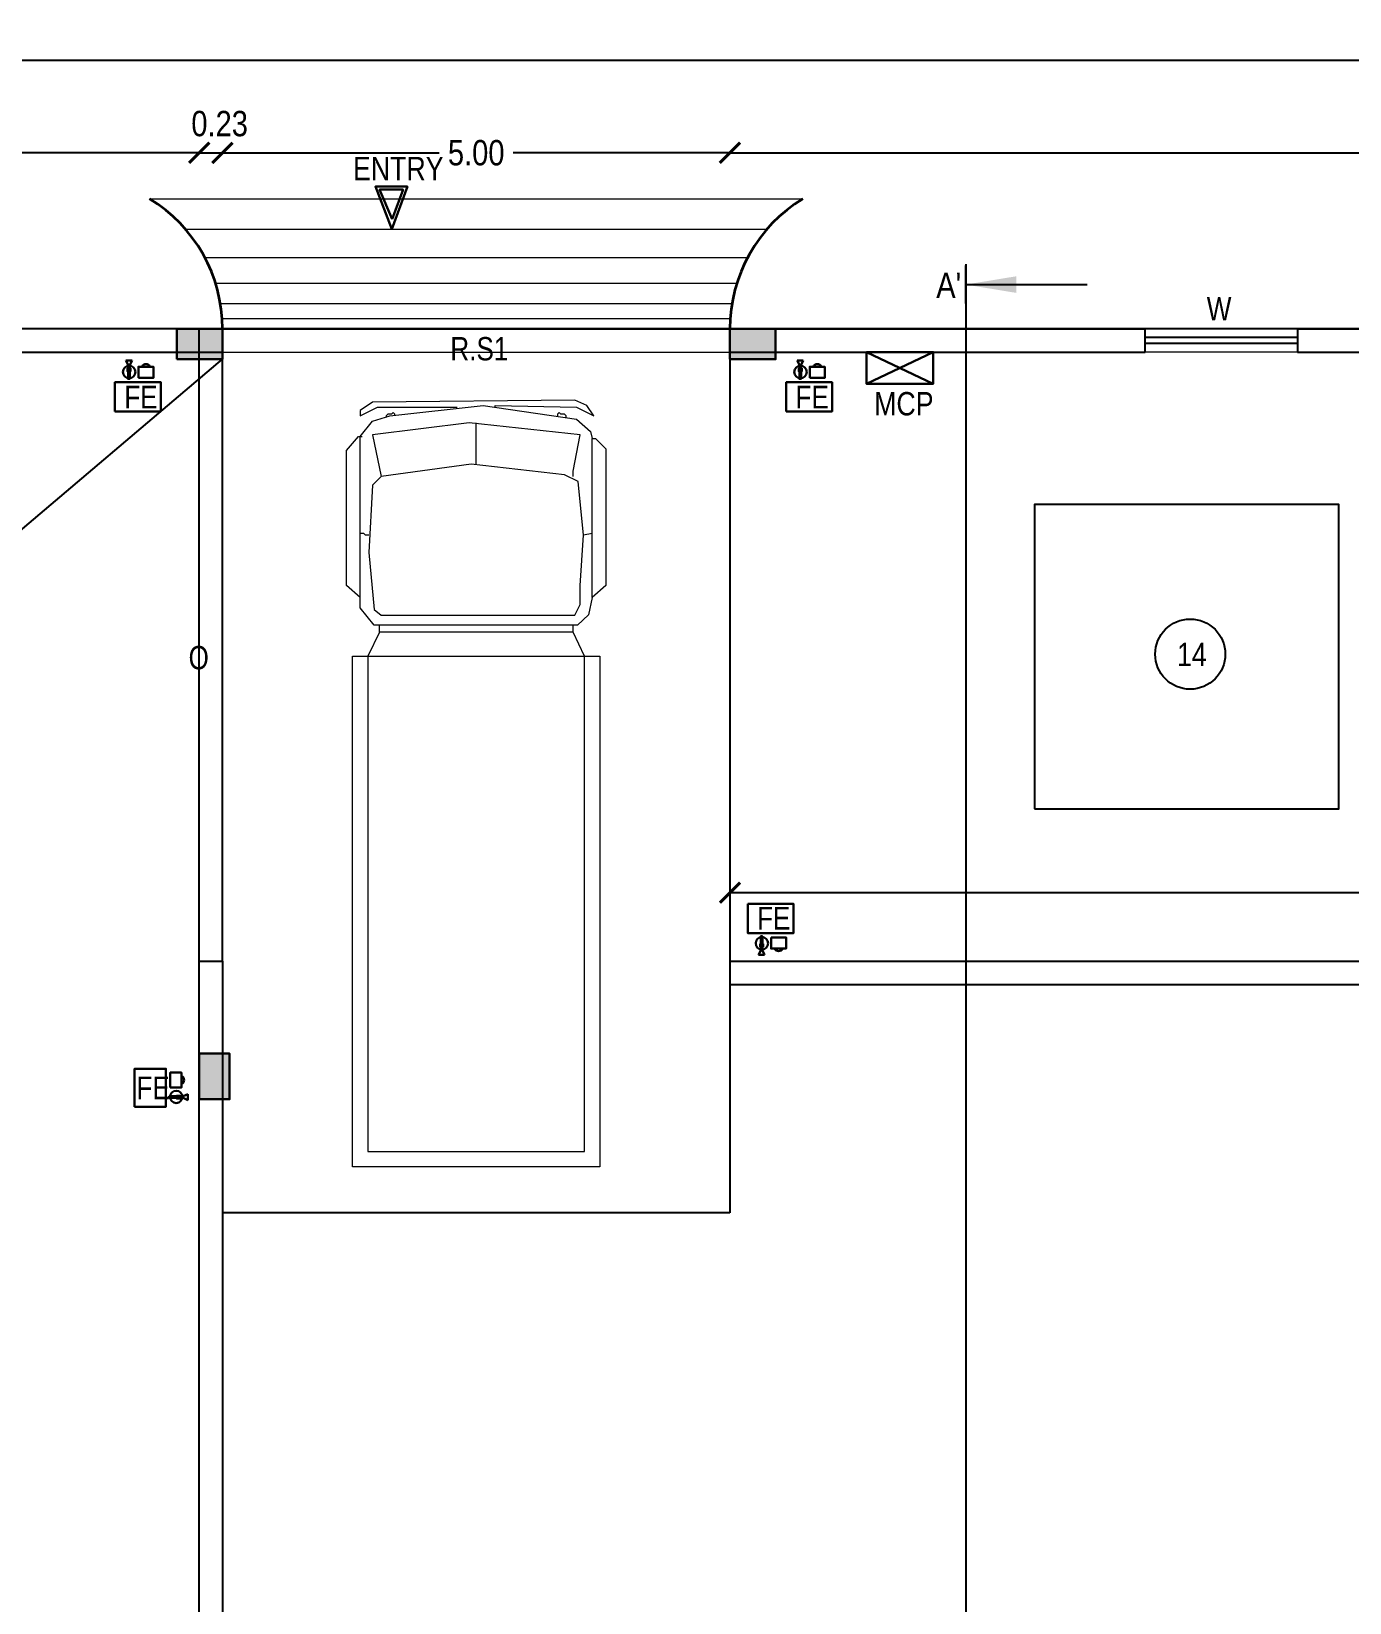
# Model space of a CAD drawing. Header units: metres. Extents: x -488 to 4759, y 38 to 2071.
# Drawn here: x 2962.29 to 2975.28, y 89.87 to 105.35 of the extents above; entities that cross this region are included whole.
import ezdxf
from ezdxf.lldxf.tags import DXFTag

# ---------------------------------------------------------------- set-up
doc = ezdxf.new("R2010")
doc.units = ezdxf.units.M
doc.header["$MEASUREMENT"] = 0
doc.linetypes.add('HIDDEN', pattern=[0.375, 0.25, -0.125])
doc.layers.add('0 @ 1', color=7, linetype='Continuous')
doc.layers.add('Human', color=197, linetype='Continuous', lineweight=5)
doc.styles.add('2', font='swissc.ttf', dxfattribs={"height": 0.23})
doc.styles.add('Arial narrow', font='ARIALN.TTF', dxfattribs={"height": 0.6})
doc.styles.add('CODE', font='swissc.ttf', dxfattribs={"height": 0.25})
doc.styles.add('SH', font='swissc.ttf', dxfattribs={"height": 10})
doc.styles.add('SUBBU3', font='swissl.ttf', dxfattribs={"width": 0.8})
tags = doc.linetypes.add('00$1$HIDDEN', pattern=[0.375, 0.25, -0.125]).pattern_tags.tags
tags[6:7] = [DXFTag(74, 4), DXFTag(75, 0), DXFTag(340, '0'), DXFTag(46, 1.0), DXFTag(50, 0.0), DXFTag(44, 0.0), DXFTag(45, 0.0)]
tags[4:5] = [DXFTag(74, 4), DXFTag(75, 0), DXFTag(340, '0'), DXFTag(46, 1.0), DXFTag(50, 0.0), DXFTag(44, 0.0), DXFTag(45, 0.0)]
doc.dimstyles.new('OUTER', dxfattribs={"dimscale": 0, "dimtxt": 0.3, "dimasz": 0.18, "dimexe": 0.18, "dimexo": 0.0625, "dimgap": 0.09, "dimtad": 0, "dimzin": 0, "dimdsep": 46, "dimtxsty": 'CODE', "dimcen": 0.09, "dimse1": 1, "dimse2": 1, "dimclrd": 8, "dimclrt": 1, "dimadec": 0, "dimazin": 0, "dimtfac": 1, "dimtofl": 0, "dimtmove": 0, "dimatfit": 3, "dimfxl": 0, "dimtolj": 1, "dimtzin": 0, "dimarcsym": 0})

# ---------------------------------------------------------------- blocks, each defined once
blk = doc.blocks.new('4t33vrvc')
at = {"layer": 'Human', "color": 36}
for p, q in [((281958.3, 29384.41), (281958.3, 29381.68)), ((282033.45, 29384.41), (282033.45, 29381.68))]:
    blk.add_line(p, q, dxfattribs=at)
for points in [[(282043.87, 29393.79), (282043.87, 29585.79), (282043.87, 29591.79), (281947.87, 29591.79), (281947.87, 29585.79), (281947.87, 29393.79)], [(282037.9, 29585.79), (282037.9, 29393.79), (282033.45, 29384.41), (281958.3, 29384.41), (281953.85, 29393.79), (281953.85, 29585.79)]]:
    blk.add_lwpolyline(points, close=True, dxfattribs=at)
for points in [[(282040.83, 29370.99, 0), (282040.83, 29309.25, 0), (282042.18, 29309.25, 0), (282046.2, 29313.28, 0), (282046.2, 29366.29, 0), (282040.83, 29370.99, 0), (282039.49, 29377.7, 0), (282035.15, 29381.68, 0), (281956.28, 29381.68, 0), (281950.91, 29375.01, 0), (281950.91, 29308.58, 0), (281955.61, 29302.54, 0), (281962.32, 29300.53, 0), (281998.56, 29296.5, 0), (282034.8, 29301.87, 0), (282040.16, 29306.57, 0), (282040.83, 29309.25, 0)], [(282040.83, 29346.16, 0), (282037.48, 29346.83, 0), (282035.47, 29326.03, 0), (282030.1, 29323.34, 0), (281993.86, 29319.32, 0), (281958.97, 29324.01, 0), (281955.61, 29327.37, 0), (281954.27, 29353.54, 0), (281956.28, 29375.69, 0), (281958.97, 29377.82, 0), (282034.12, 29377.82, 0), (282036.14, 29373.67, 0), (282036.14, 29366.29, 0), (282037.48, 29346.83, 0)], [(281950.91, 29370.99, 0), (281945.55, 29366.29, 0), (281945.55, 29313.95, 0), (281950.24, 29308.58, 0), (281950.91, 29308.58, 0), (281951.58, 29308.58, 0)], [(281954.27, 29346.83, 0), (281952.93, 29346.83, 0), (281952.26, 29346.16, 0), (281950.91, 29346.16, 0)], [(282033.45, 29324.01, 0), (282033.45, 29322, 0), (282036.14, 29307.91, 0), (281993.19, 29303.21, 0), (281955.61, 29307.91, 0), (281958.97, 29324.01, 0)], [(281995.87, 29319.32, 0), (281995.87, 29303.21, 0)], [(282003.26, 29297.17, 0), (282003.26, 29296.5, 0), (282034.8, 29297.17, 0), (282041.51, 29300.53, 0), (282038.82, 29296.5, 0), (282034.12, 29294.49, 0), (281955.61, 29295.16, 0), (281950.91, 29298.51, 0), (281950.91, 29300.53, 0), (281957.62, 29297.17, 0), (281988.49, 29297.17, 0)], [(281964.33, 29300.53, 0), (281964.33, 29299.86, 0), (281963.66, 29299.19, 0), (281962.99, 29299.86, 0), (281961.65, 29299.86, 0), (281960.98, 29300.53, 0), (281960.98, 29301.2, 0)], [(282030.77, 29301.2, 0), (282030.77, 29300.53, 0), (282030.1, 29299.86, 0), (282028.76, 29299.86, 0), (282028.08, 29299.19, 0), (282027.41, 29299.86, 0), (282027.41, 29300.53, 0)]]:
    blk.add_polyline3d(points, dxfattribs=at)
blk = doc.blocks.new('_ArchTick')
at = {"const_width": 0.15}
blk.add_lwpolyline([(-0.5, -0.5), (0.5, 0.5)], dxfattribs=at)
blk = doc.blocks.new('*D400')
at = {"color": 0, "lineweight": -2}
for p, q in [((2969.174, 96.863), (2976.231, 96.863)), ((2984.174, 96.863), (2977.117, 96.863))]:
    blk.add_line(p, q, dxfattribs=at)
at = {"layer": 'Defpoints', "color": 0, "lineweight": -2}
for p in [(2969.174, 97.259), (2984.174, 97.259), (2984.174, 96.863)]:
    blk.add_point(p, dxfattribs=at)
at = {"color": 0, "lineweight": -2, "xscale": 0.2, "yscale": 0.2, "zscale": 0.2, "rotation": 180}
blk.add_blockref('_ArchTick', (2969.174, 96.863), dxfattribs=at)
at = {"color": 0, "lineweight": -2, "xscale": 0.2, "yscale": 0.2, "zscale": 0.2}
blk.add_blockref('_ArchTick', (2984.174, 96.863), dxfattribs=at)
at = {"color": 0, "lineweight": -2, "insert": (2976.674, 96.863), "char_height": 0.25, "attachment_point": 5, "style": 'CODE'}
blk.add_mtext('\\A1;15.00', dxfattribs=at)
blk = doc.blocks.new('*D399')
at = {"color": 0, "lineweight": -2}
for p, q in [((2934.464, 104.15), (2948.758, 104.15)), ((2963.945, 104.15), (2949.652, 104.15))]:
    blk.add_line(p, q, dxfattribs=at)
at = {"layer": 'Defpoints', "color": 0, "lineweight": -2}
for p in [(2963.945, 104.15), (2934.464, 100.161), (2963.945, 95.929)]:
    blk.add_point(p, dxfattribs=at)
at = {"color": 0, "lineweight": -2, "xscale": 0.2, "yscale": 0.2, "zscale": 0.2, "rotation": 180}
blk.add_blockref('_ArchTick', (2934.464, 104.15), dxfattribs=at)
at = {"color": 0, "lineweight": -2, "xscale": 0.2, "yscale": 0.2, "zscale": 0.2}
blk.add_blockref('_ArchTick', (2963.945, 104.15), dxfattribs=at)
at = {"color": 0, "lineweight": -2, "insert": (2949.205, 104.15), "char_height": 0.25, "attachment_point": 5, "style": 'CODE'}
blk.add_mtext('\\A1;29.48', dxfattribs=at)
blk = doc.blocks.new('*D398')
at = {"color": 0, "lineweight": -2}
blk.add_line((2963.945, 104.15), (2964.174, 104.15), dxfattribs=at)
at = {"layer": 'Defpoints', "color": 0, "lineweight": -2}
for p in [(2964.174, 104.15), (2963.945, 95.929), (2964.174, 95.929)]:
    blk.add_point(p, dxfattribs=at)
at = {"color": 0, "lineweight": -2, "xscale": 0.2, "yscale": 0.2, "zscale": 0.2, "rotation": 180}
blk.add_blockref('_ArchTick', (2963.945, 104.15), dxfattribs=at)
at = {"color": 0, "lineweight": -2, "xscale": 0.2, "yscale": 0.2, "zscale": 0.2}
blk.add_blockref('_ArchTick', (2964.174, 104.15), dxfattribs=at)
at = {"color": 0, "lineweight": -2, "insert": (2964.146, 104.437), "char_height": 0.25, "attachment_point": 5, "style": 'CODE'}
blk.add_mtext('\\A1;0.23', dxfattribs=at)
blk = doc.blocks.new('*D397')
at = {"color": 0, "lineweight": -2}
for p, q in [((2964.174, 104.15), (2966.309, 104.15)), ((2969.174, 104.15), (2967.039, 104.15))]:
    blk.add_line(p, q, dxfattribs=at)
at = {"layer": 'Defpoints', "color": 0, "lineweight": -2}
for p in [(2969.174, 104.15), (2964.174, 95.929), (2969.174, 95.929)]:
    blk.add_point(p, dxfattribs=at)
at = {"color": 0, "lineweight": -2, "xscale": 0.2, "yscale": 0.2, "zscale": 0.2, "rotation": 180}
blk.add_blockref('_ArchTick', (2964.174, 104.15), dxfattribs=at)
at = {"color": 0, "lineweight": -2, "xscale": 0.2, "yscale": 0.2, "zscale": 0.2}
blk.add_blockref('_ArchTick', (2969.174, 104.15), dxfattribs=at)
at = {"color": 0, "lineweight": -2, "insert": (2966.674, 104.15), "char_height": 0.25, "attachment_point": 5, "style": 'CODE'}
blk.add_mtext('\\A1;5.00', dxfattribs=at)
blk = doc.blocks.new('*D396')
at = {"color": 0, "lineweight": -2}
for p, q in [((2969.174, 104.15), (2976.231, 104.15)), ((2984.174, 104.15), (2977.117, 104.15))]:
    blk.add_line(p, q, dxfattribs=at)
at = {"layer": 'Defpoints', "color": 0, "lineweight": -2}
for p in [(2984.174, 104.15), (2984.174, 100.992), (2969.174, 95.929)]:
    blk.add_point(p, dxfattribs=at)
at = {"color": 0, "lineweight": -2, "xscale": 0.2, "yscale": 0.2, "zscale": 0.2, "rotation": 180}
blk.add_blockref('_ArchTick', (2969.174, 104.15), dxfattribs=at)
at = {"color": 0, "lineweight": -2, "xscale": 0.2, "yscale": 0.2, "zscale": 0.2}
blk.add_blockref('_ArchTick', (2984.174, 104.15), dxfattribs=at)
at = {"color": 0, "lineweight": -2, "insert": (2976.674, 104.15), "char_height": 0.25, "attachment_point": 5, "style": 'CODE'}
blk.add_mtext('\\A1;15.00', dxfattribs=at)
blk = doc.blocks.new('*D378')
at = {"color": 0, "lineweight": -2}
for p, q in [((2934.234, 105.06), (2954.952, 105.06)), ((2976.57, 105.06), (2955.852, 105.06))]:
    blk.add_line(p, q, dxfattribs=at)
at = {"layer": 'Defpoints', "color": 0, "lineweight": -2}
for p in [(2976.57, 105.06), (2934.234, 101.547), (2976.57, 101.547)]:
    blk.add_point(p, dxfattribs=at)
at = {"color": 0, "lineweight": -2, "xscale": 0.2, "yscale": 0.2, "zscale": 0.2, "rotation": 180}
blk.add_blockref('_ArchTick', (2934.234, 105.06), dxfattribs=at)
at = {"color": 0, "lineweight": -2, "xscale": 0.2, "yscale": 0.2, "zscale": 0.2}
blk.add_blockref('_ArchTick', (2976.57, 105.06), dxfattribs=at)
at = {"color": 0, "lineweight": -2, "insert": (2955.402, 105.06), "char_height": 0.25, "attachment_point": 5, "style": 'CODE'}
blk.add_mtext('\\A1;42.34', dxfattribs=at)
blk = doc.blocks.new('*D375')
at = {"color": 0, "lineweight": -2}
for p, q in [((2934.234, 105.784), (2970.609, 105.784)), ((3007.884, 105.784), (2971.509, 105.784))]:
    blk.add_line(p, q, dxfattribs=at)
at = {"layer": 'Defpoints', "color": 0, "lineweight": -2}
for p in [(3007.884, 105.784), (2934.234, 101.42), (3007.884, 101.42)]:
    blk.add_point(p, dxfattribs=at)
at = {"color": 0, "lineweight": -2, "xscale": 0.2, "yscale": 0.2, "zscale": 0.2, "rotation": 180}
blk.add_blockref('_ArchTick', (2934.234, 105.784), dxfattribs=at)
at = {"color": 0, "lineweight": -2, "xscale": 0.2, "yscale": 0.2, "zscale": 0.2}
blk.add_blockref('_ArchTick', (3007.884, 105.784), dxfattribs=at)
at = {"color": 0, "lineweight": -2, "insert": (2971.059, 105.784), "char_height": 0.25, "attachment_point": 5, "style": 'CODE'}
blk.add_mtext('\\A1;{\\fSwis721 Cn BT|b1|i0|c0|p34;73.65}', dxfattribs=at)
blk = doc.blocks.new('rghfhgh')
at = {"color": 0, "lineweight": 30}
for p, q in [((15101.258, 2367.846), (15101.236, 2367.801)), ((15101.258, 2367.909), (15101.258, 2367.846)), ((15101.274, 2367.909), (15101.274, 2367.846)), ((15101.274, 2367.846), (15101.296, 2367.801))]:
    blk.add_line(p, q, dxfattribs=at)
at = {"color": 0, "lineweight": 30, "ltscale": 0.1}
blk.add_line((15101.296, 2367.801), (15101.236, 2367.801), dxfattribs=at)
blk.add_lwpolyline([(15101.129, 2368.303), (15101.581, 2368.303), (15101.581, 2368.016), (15101.129, 2368.016)], close=True, dxfattribs=at)
at = {"color": 0, "lineweight": 30}
for points in [[(15101.274, 2367.909), (15101.258, 2367.909), (15101.258, 2367.985), (15101.274, 2367.985)], [(15101.359, 2367.974), (15101.507, 2367.974), (15101.507, 2367.864), (15101.359, 2367.864)], [(15101.281, 2367.879), (15101.252, 2367.879), (15101.252, 2367.909), (15101.281, 2367.909)]]:
    blk.add_lwpolyline(points, close=True, dxfattribs=at)
blk.add_circle((15101.269, 2367.915), 0.0611, dxfattribs=at)
blk.add_arc((15101.434, 2367.883), 0.0446, 204.8747, 335.1253, dxfattribs=at)
at = {"color": 0, "lineweight": 30, "style": 'SH'}
blk.add_text('FE', height=0.2239, dxfattribs=at).set_placement((15101.221, 2368.05))
blk = doc.blocks.new('DFFD')
at = {"color": 0, "lineweight": 30}
for p, q in [((15761.742, 2283.118), (15761.72, 2283.163)), ((15761.759, 2283.118), (15761.781, 2283.163)), ((15761.742, 2283.055), (15761.742, 2283.118)), ((15761.759, 2283.055), (15761.759, 2283.118))]:
    blk.add_line(p, q, dxfattribs=at)
at = {"color": 0, "lineweight": 30, "ltscale": 0.1}
blk.add_line((15761.781, 2283.163), (15761.72, 2283.163), dxfattribs=at)
at = {"color": 0, "lineweight": 30}
for points in [[(15761.765, 2283.086), (15761.736, 2283.086), (15761.736, 2283.055), (15761.765, 2283.055)], [(15761.759, 2283.055), (15761.742, 2283.055), (15761.742, 2282.98), (15761.759, 2282.98)], [(15761.844, 2282.99), (15761.992, 2282.99), (15761.992, 2283.1), (15761.844, 2283.1)]]:
    blk.add_lwpolyline(points, close=True, dxfattribs=at)
at = {"color": 0, "lineweight": 30, "ltscale": 0.1}
blk.add_lwpolyline([(15761.613, 2282.661), (15762.065, 2282.661), (15762.065, 2282.948), (15761.613, 2282.948)], close=True, dxfattribs=at)
at = {"color": 0, "lineweight": 30}
blk.add_circle((15761.753, 2283.049), 0.0611, dxfattribs=at)
blk.add_arc((15761.919, 2283.082), 0.0446, 24.8747, 155.1253, dxfattribs=at)
at = {"color": 0, "lineweight": 30, "style": 'SH'}
blk.add_text('FE', height=0.2239, dxfattribs=at).set_placement((15761.705, 2282.69))
blk = doc.blocks.new('DFFDG')
at = {"color": 0, "lineweight": 30}
for p, q in [((15832.582, 2250.053), (15832.645, 2250.053)), ((15832.582, 2250.037), (15832.645, 2250.037)), ((15832.645, 2250.053), (15832.69, 2250.075)), ((15832.645, 2250.037), (15832.69, 2250.015))]:
    blk.add_line(p, q, dxfattribs=at)
at = {"color": 0, "lineweight": 30, "ltscale": 0.1}
blk.add_line((15832.69, 2250.075), (15832.69, 2250.015), dxfattribs=at)
blk.add_lwpolyline([(15832.166, 2249.95), (15832.166, 2250.325), (15832.475, 2250.325), (15832.475, 2249.95)], close=True, dxfattribs=at)
at = {"color": 0, "lineweight": 30}
for points in [[(15832.517, 2250.138), (15832.517, 2250.286), (15832.628, 2250.286), (15832.628, 2250.138)], [(15832.582, 2250.053), (15832.582, 2250.037), (15832.507, 2250.037), (15832.507, 2250.053)], [(15832.613, 2250.059), (15832.613, 2250.03), (15832.582, 2250.03), (15832.582, 2250.059)]]:
    blk.add_lwpolyline(points, close=True, dxfattribs=at)
blk.add_circle((15832.577, 2250.047), 0.0611, dxfattribs=at)
blk.add_arc((15832.609, 2250.213), 0.0446, 294.8747, 65.1253, dxfattribs=at)
at = {"color": 0, "lineweight": 30, "style": 'SH'}
blk.add_text('FE', height=0.2239, dxfattribs=at).set_placement((15832.185, 2250.024))

msp = doc.modelspace()

# ---------------------------------------------------------------- hatches: boundary and pattern name
at = {"lineweight": 30}
h = msp.add_hatch(color=256, dxfattribs=at)
h.dxf.hatch_style = 1
h.paths.add_polyline_path([(2963.72391, 102.11778), (2964.17391, 102.11778), (2964.17391, 102.41778), (2963.72391, 102.41778)])
h = msp.add_hatch(color=256, dxfattribs=at)
h.dxf.hatch_style = 1
h.paths.add_polyline_path([(2969.1738, 102.11778), (2969.6238, 102.11778), (2969.6238, 102.41778), (2969.1738, 102.41778)])
h = msp.add_hatch(color=256, dxfattribs=at)
h.dxf.hatch_style = 1
h.paths.add_polyline_path([(2963.94391, 95.2781), (2963.94391, 94.8281), (2964.24391, 94.8281), (2964.24391, 95.2781)])

# ---------------------------------------------------------------- linework, layer by layer
at = {"linetype": 'HIDDEN', "lineweight": 18, "ltscale": 200}
for p, q in [((2963.45607, 103.69778), (2969.89176, 103.69778)), ((2963.80962, 103.39778), (2969.5382, 103.39778)), ((2964.00067, 103.11778), (2969.34715, 103.11778)), ((2964.10493, 102.86778), (2969.2429, 102.86778)), ((2964.15304, 102.66778), (2969.19478, 102.66778)), ((2964.17402, 102.51778), (2969.17714, 102.51778))]:
    msp.add_line(p, q, dxfattribs=at)
at = {"linetype": '00$1$HIDDEN', "lineweight": -2, "ltscale": 2}
for p, q in [((2971.49707, 103.05335), (2971.49707, 38.72782)), ((2949.37445, 89.57484), (2964.17391, 102.11778))]:
    msp.add_line(p, q, dxfattribs=at)
at = {"lineweight": 30}
msp.add_line((2971.49707, 102.66593), (2971.49707, 103.03907), dxfattribs=at)
for p, q in [((2964.17391, 102.41778), (2969.17391, 102.41778)), ((2969.17391, 102.18778), (2969.17391, 102.41778)), ((2969.17391, 102.41778), (2973.26571, 102.41778)), ((2973.26571, 102.18778), (2973.26571, 102.41778)), ((2974.76571, 102.33278), (2973.26571, 102.33278)), ((2974.76571, 102.41778), (2977.67391, 102.41778)), ((2974.76571, 102.41778), (2974.76571, 102.18778)), ((2964.17391, 102.28798), (2964.17391, 102.24699)), ((2964.17391, 96.18778), (2964.17391, 102.18778)), ((2969.17391, 102.18778), (2969.17391, 93.70778)), ((2969.17391, 102.18778), (2973.26571, 102.18778)), ((2974.76571, 102.27278), (2973.26571, 102.27278)), ((2974.76571, 102.18778), (2977.67391, 102.18778)), ((2963.94542, 96.18778), (2964.17391, 96.18778)), ((2964.17391, 96.18778), (2964.17391, 76.47778)), ((2969.17391, 96.18778), (2984.17391, 96.18778)), ((2969.17391, 96.18778), (2969.17391, 95.95778)), ((2969.17391, 95.95778), (2984.17391, 95.95778)), ((2969.17391, 93.70778), (2964.17391, 93.70778))]:
    msp.add_line(p, q)
at = {"lineweight": 13}
for p, q in [((2974.76571, 102.41778), (2973.26571, 102.41778)), ((2974.76571, 102.18778), (2973.26571, 102.18778))]:
    msp.add_line(p, q, dxfattribs=at)
at = {"lineweight": 30, "ltscale": 0.25}
for p, q in [((2971.17739, 101.87604), (2970.51826, 102.18778)), ((2971.17739, 102.18778), (2970.51826, 101.87604))]:
    msp.add_line(p, q, dxfattribs=at)
at = {"lineweight": 30}
for points in [[(2965.84231, 103.39778), (2965.84231, 103.39778), (2965.99653, 103.81841), (2965.68118, 103.81841)], [(2965.84501, 103.49598), (2965.95419, 103.78841), (2965.72115, 103.78841)], [(2963.72391, 102.11778), (2963.72391, 102.41778), (2964.17391, 102.41778), (2964.17391, 102.11778)], [(2969.1738, 102.11778), (2969.1738, 102.41778), (2969.6238, 102.41778), (2969.6238, 102.11778)], [(2963.94391, 95.2781), (2964.24391, 95.2781), (2964.24391, 94.8281), (2963.94391, 94.8281)]]:
    msp.add_lwpolyline(points, close=True, dxfattribs=at)
at = {"lineweight": -2}
for points in [[(2963.9449, 102.41779), (2934.23391, 102.41777), (2934.23391, 76.70777), (2963.9449, 76.70779)], [(3007.88391, 102.41777), (2934.23391, 102.41777), (2934.23391, 39.51778), (3007.88391, 39.51778)]]:
    msp.add_lwpolyline(points, close=True, dxfattribs=at)
at = {"lineweight": 0}
msp.add_lwpolyline([(2963.9449, 102.41779), (2963.9449, 76.70779), (2934.23391, 76.70779), (2934.23391, 39.51778), (3007.88391, 39.51778), (3007.88391, 102.41778), (3000.65391, 102.41777), (3000.42391, 102.41777), (3000.42391, 76.70778), (2984.40391, 76.70778), (2984.40391, 102.41777), (2963.9449, 102.41777)], dxfattribs=at)
msp.add_lwpolyline([(2963.9449, 102.41779), (2963.9449, 76.70779), (2934.23391, 76.70779), (2934.23391, 39.51778), (3007.88391, 39.51778), (3007.88391, 102.41778), (3000.65391, 102.41777), (3000.42391, 102.41777), (3000.42391, 76.70778), (2984.40391, 76.70778), (2984.40391, 102.41777), (2963.9449, 102.41777)], dxfattribs=at)
msp.add_lwpolyline([(2934.46391, 102.18778), (2964.17391, 102.18778), (2964.17391, 102.41778), (2934.23391, 102.41778)])
msp.add_lwpolyline([(2969.1738, 102.18778), (2969.17391, 95.95778), (2984.1724, 95.95778), (2984.1724, 76.47778), (3000.65391, 76.47778), (3000.65391, 102.18773), (3007.65391, 102.18773), (3007.65391, 51.97778), (2934.46391, 51.97778), (2934.46391, 76.47578), (2964.17391, 76.47778), (2964.17391, 102.18778), (2969.17391, 102.18778), (2969.17391, 102.18778)], close=True, dxfattribs=at)
msp.add_lwpolyline([(2969.1738, 102.18778), (2969.17391, 95.95778), (2984.1724, 95.95778), (2984.1724, 76.47778), (3000.65391, 76.47778), (3000.65391, 102.18773), (3007.65391, 102.18773), (3007.65391, 51.97778), (2934.46391, 51.97778), (2934.46391, 76.47578), (2964.17391, 76.47778), (2964.17391, 102.18778), (2969.17391, 102.18778), (2969.17391, 102.18778)], close=True, dxfattribs=at)
at = {"lineweight": 30, "ltscale": 0.25}
msp.add_lwpolyline([(2970.51826, 102.18778), (2971.17739, 102.18778), (2971.17739, 101.87604), (2970.51826, 101.87604)], close=True, dxfattribs=at)
msp.add_lwpolyline([(2972.17391, 97.68778), (2975.17391, 97.68778), (2975.17391, 100.68778), (2972.17391, 100.68778)], close=True)
msp.add_circle((2973.70904, 99.21236), 0.34553)
at = {"lineweight": 35}
for centre, start, end in [((2962.67402, 102.41778), 0, 58.576094), ((2970.6738, 102.41778), 121.423906, 180)]:
    msp.add_arc(centre, 1.5, start, end, dxfattribs=at)

# ---------------------------------------------------------------- block references
at = {"lineweight": -2}
for name, p in [('DFFD', (-12798.49828, -2181.05749)), ('DFFD', (-12791.8841, -2181.05749)), ('rghfhgh', (-12131.78015, -2271.55146)), ('DFFDG', (-12868.85818, -2155.19617))]:
    msp.add_blockref(name, p, dxfattribs=at)
at = {"lineweight": 13, "xscale": -0.0254, "yscale": 0.0254, "zscale": 0.0254, "rotation": 180}
msp.add_blockref('4t33vrvc', (-4196.02129, 845.79295), dxfattribs=at)

# ---------------------------------------------------------------- texts
at = {"lineweight": -2, "style": '2'}
msp.add_text('ENTRY', height=0.23, dxfattribs=at).set_placement((2965.45982, 103.88053))
at = {"lineweight": 30, "style": '2'}
msp.add_text('MCP', height=0.23, dxfattribs=at).set_placement((2970.59489, 101.56411))
at = {"lineweight": 30, "insert": (2971.45247, 102.97001), "char_height": 0.25, "attachment_point": 3, "style": '2'}
msp.add_mtext_dynamic_manual_height_columns("A'", width=0.2088831, gutter_width=1.15, heights=[0], dxfattribs=at)
at = {"insert": (2973.87213, 102.72897), "char_height": 0.23, "width": 0.2619959, "attachment_point": 1, "style": 'SUBBU3'}
msp.add_mtext('W', dxfattribs=at)
at = {"ltscale": 3.5, "char_height": 0.23, "attachment_point": 2, "style": 'SUBBU3'}
for s, insert, width in [('{\\C252;R.S1}', (2966.70493, 102.33556), 5.9149746), ('{\\C252;O}', (2963.93996, 99.29293), 0.691533)]:
    msp.add_mtext(s, dxfattribs=dict(at, insert=insert, width=width))
at = {"insert": (2973.57828, 99.32385), "char_height": 0.23, "attachment_point": 1, "style": 'Arial narrow'}
msp.add_mtext_dynamic_manual_height_columns('{\\C252;14}', width=0.23, gutter_width=1.15, heights=[0], dxfattribs=at)

# ---------------------------------------------------------------- dimensions: what is measured, and where the dimension line sits
at = {"layer": '0 @ 1', "lineweight": -2}
dim = msp.add_linear_dim(base=(3007.88391, 105.78393), p1=(2934.23391, 101.42024), p2=(3007.88391, 101.42023), text='{\\fSwis721 Cn BT|b1|i0|c0|p34;<>}', dimstyle='OUTER', override={"dimscale": 1, "dimtxt": 0.25, "dimasz": 0.2, "dimblk": 'ArchTick', "dimclrd": 0, "dimclrt": 0, "dimtix": 0, "dimtofl": 0, "dimtmove": 0, "dimatfit": 3, "dimfxl": 25.4}, dxfattribs=at)
dim.commit()
dim.dimension.update_dxf_attribs({"geometry": '*D375', "text_midpoint": (2971.05891, 105.78393)})
for base, p1, p2, override, picture, middle in [((2976.56985, 105.06014), (2934.23391, 101.54706), (2976.56985, 101.54706), {"dimscale": 1, "dimtxt": 0.25, "dimasz": 0.2, "dimblk": 'ArchTick', "dimclrd": 0, "dimclrt": 0, "dimtix": 0, "dimtofl": 0, "dimtmove": 0, "dimatfit": 3, "dimfxl": 25.4}, '*D378', (2955.40188, 105.06014)), ((2963.94542, 104.14959), (2934.46391, 100.16064), (2963.94542, 95.92896), {"dimscale": 1, "dimtxt": 0.25, "dimasz": 0.2, "dimblk": 'ArchTick', "dimclrd": 0, "dimclrt": 0, "dimtix": 0, "dimtofl": 0, "dimtmove": 1, "dimatfit": 3, "dimfxl": 25.4}, '*D399', (2949.20466, 104.14959)), ((2969.17391, 104.14959), (2964.17391, 95.92896), (2969.17391, 95.92896), {"dimscale": 1, "dimtxt": 0.25, "dimasz": 0.2, "dimblk": 'ArchTick', "dimclrd": 0, "dimclrt": 0, "dimtix": 0, "dimtofl": 0, "dimtmove": 1, "dimatfit": 3, "dimfxl": 25.4}, '*D397', (2966.67391, 104.14959)), ((2984.17391, 104.14959), (2969.17391, 95.92896), (2984.17391, 100.99154), {"dimscale": 1, "dimtxt": 0.25, "dimasz": 0.2, "dimblk": 'ArchTick', "dimclrd": 0, "dimclrt": 0, "dimtix": 0, "dimtofl": 0, "dimtmove": 1, "dimatfit": 3, "dimfxl": 25.4}, '*D396', (2976.67391, 104.14959))]:
    dim = msp.add_linear_dim(base=base, p1=p1, p2=p2, dimstyle='OUTER', override=override, dxfattribs=at)
    dim.commit()
    dim.dimension.update_dxf_attribs({"geometry": picture, "text_midpoint": middle})
dim = msp.add_linear_dim(base=(2964.17391, 104.14959), p1=(2963.94542, 95.92896), p2=(2964.17391, 95.92896), dimstyle='OUTER', override={"dimscale": 1, "dimtxt": 0.25, "dimasz": 0.2, "dimblk": 'ArchTick', "dimclrd": 0, "dimclrt": 0, "dimtix": 0, "dimtofl": 0, "dimtmove": 1, "dimatfit": 3, "dimfxl": 25.4}, dxfattribs=at)
dim.commit()
dim.dimension.update_dxf_attribs({"geometry": '*D398', "text_midpoint": (2964.1457, 104.43655), "dimtype": 128})
dim = msp.add_aligned_dim(p1=(2969.17391, 97.25932), p2=(2984.17391, 97.25932), distance=-0.39599, dimstyle='OUTER', override={"dimscale": 1, "dimtxt": 0.25, "dimasz": 0.2, "dimblk": 'ArchTick', "dimclrd": 0, "dimclrt": 0, "dimtix": 0, "dimtofl": 0, "dimtmove": 0, "dimatfit": 3, "dimfxl": 25.4}, dxfattribs=at)
dim.commit()
dim.dimension.update_dxf_attribs({"geometry": '*D400', "text_midpoint": (2976.67391, 96.86333)})

# ---------------------------------------------------------------- leaders
at = {"layer": '0 @ 1', "lineweight": 30}
msp.add_leader([(2971.49707, 102.8525), (2972.69375, 102.8525)], dimstyle='OUTER', override={"dimscale": 1, "dimasz": 0.5, "dimgap": 0.09, "dimtad": 0, "dimclrd": 256, "dimclrt": 0, "dimfxl": 6}, dxfattribs=at)

doc.saveas('drawing.dxf')
